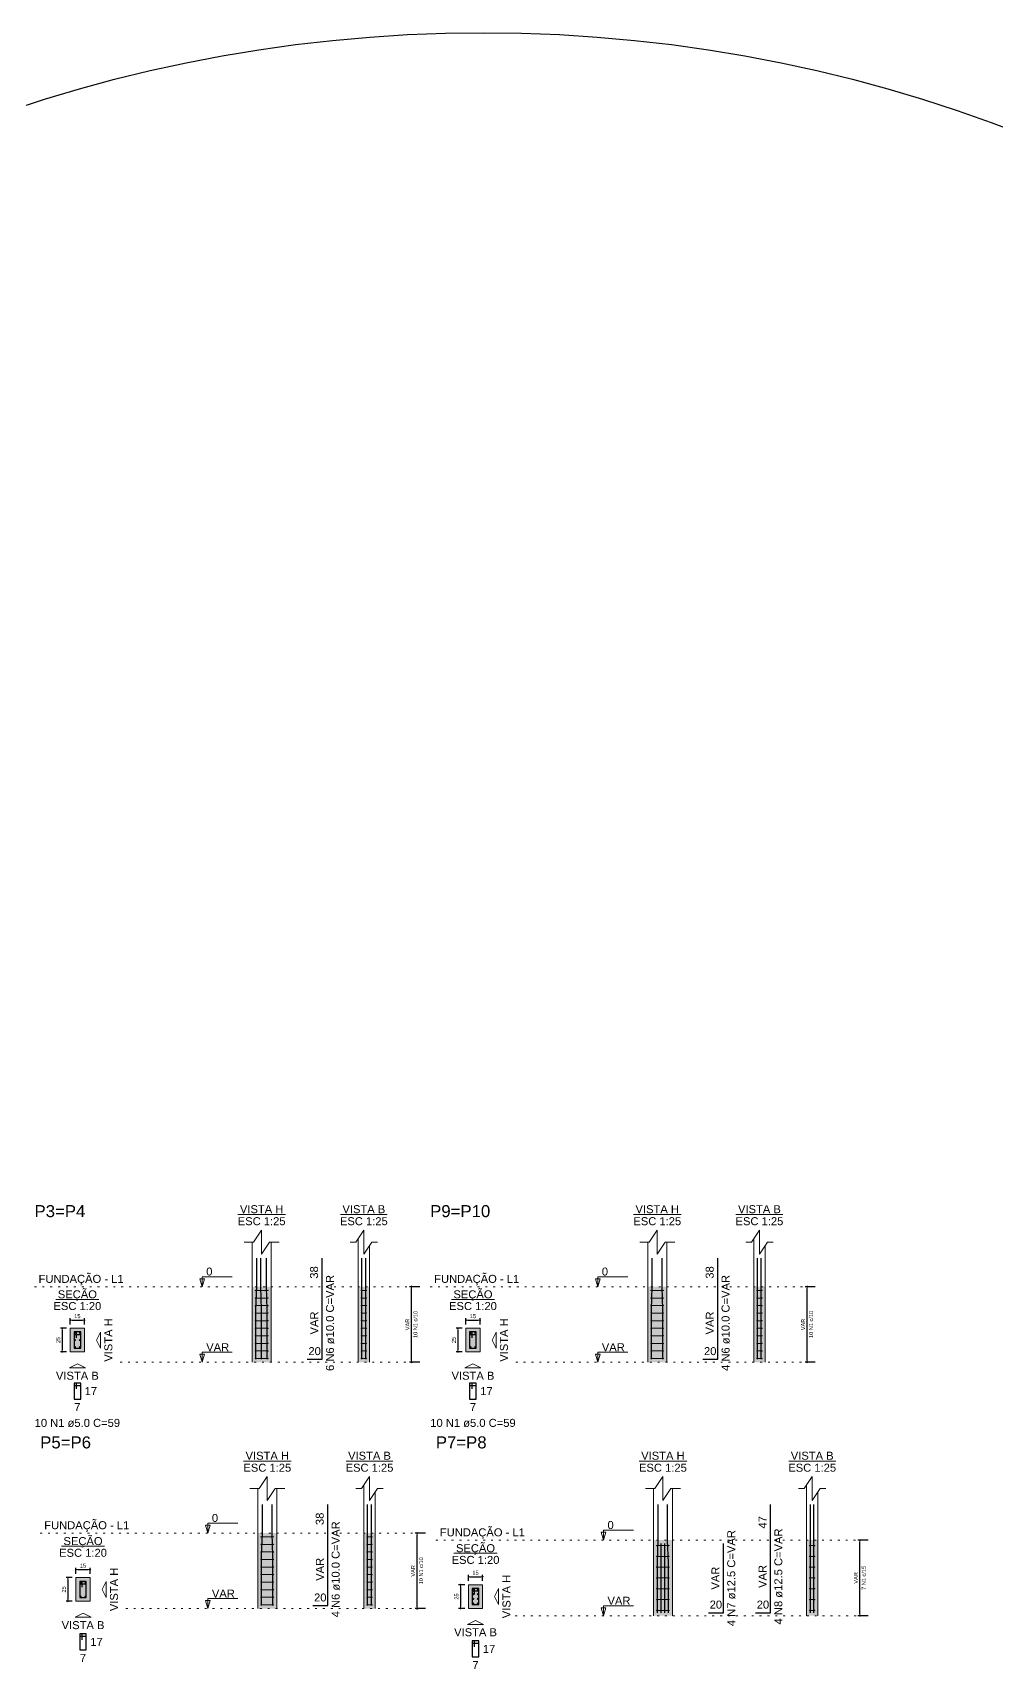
# Model space of a CAD drawing. Extents: x 5006 to 5323, y 875 to 3681.
# Drawn here: x 5220.8 to 5271.9, y 3345.3 to 3431.9 of the extents above; entities that cross this region are included whole.
import ezdxf

# ---------------------------------------------------------------- set-up
doc = ezdxf.new("R2010")
doc.units = 0
doc.header["$LTSCALE"] = 2
doc.linetypes.add('DOT2', pattern=[3.175, 0, -3.175])
for name, color, linetype, lineweight in [('Descrição da armadura', 7, 'Continuous', 5), ('DT-Barras na forma', 2, 'Continuous', 30), ('DT-Barras no corte', 5, 'Continuous', 5), ('DT-Barras rebatidas', 2, 'Continuous', 30), ('DT-Cotas', 9, 'Continuous', 5), ('DT-Estribos na forma', 5, 'Continuous', 5), ('DT-Forma', 5, 'Continuous', 5), ('DT-Hachura seção pilares', 252, 'Continuous', 5), ('DT-Hachura vista pilares', 252, 'Continuous', 5), ('DT-Pontilhado', 9, 'DOT2', 5), ('DT-Textos', 7, 'Continuous', 5), ('DT-Título', 3, 'Continuous', 20), ('Textos armaduras', 7, 'Continuous', 5)]:
    doc.layers.add(name, color=color, linetype=linetype, lineweight=lineweight)
doc.styles.add('ARIAL', font='arial.ttf')
doc.styles.get("Standard").update_dxf_attribs({"font": 'arial.ttf'})
doc.dimstyles.new('UM_20.000000', dxfattribs={"dimtxt": 0.18, "dimasz": 0.1, "dimexe": 0.1, "dimexo": 0.2, "dimgap": 0, "dimtad": 1, "dimtih": 1, "dimtoh": 1, "dimdec": 1, "dimlfac": 20, "dimzin": 0, "dimdsep": 46, "dimtxsty": 'Standard', "dimcen": 0.09, "dimdle": 0.1, "dimadec": 1, "dimazin": 2, "dimtfac": 1, "dimtdec": 4, "dimtofl": 0, "dimtmove": 0, "dimatfit": 3, "dimfxl": 1, "dimtolj": 1, "dimarcsym": 0})
doc.dimstyles.new('UM_25.000000', dxfattribs={"dimtxt": 0.18, "dimasz": 0.1, "dimexe": 0.1, "dimexo": 0.2, "dimgap": 0, "dimtad": 1, "dimtih": 1, "dimtoh": 1, "dimdec": 1, "dimlfac": 25, "dimzin": 0, "dimdsep": 46, "dimtxsty": 'Standard', "dimcen": 0.09, "dimdle": 0.1, "dimadec": 1, "dimazin": 2, "dimtfac": 1, "dimtdec": 4, "dimtofl": 0, "dimtmove": 0, "dimatfit": 3, "dimfxl": 1, "dimtolj": 1, "dimarcsym": 0})

# ---------------------------------------------------------------- blocks, each defined once
blk = doc.blocks.new('_DOT')
at = {"color": 0, "linetype": 'ByBlock'}
blk.add_line((-0.5, 0), (-1, 0), dxfattribs=at)
at = {"color": 0, "linetype": 'ByBlock', "const_width": 0.5}
blk.add_lwpolyline([(-0.25, 0, 1), (0.25, 0, 1)], format="xyb", close=True, dxfattribs=at)
blk = doc.blocks.new('*D760')
at = {"layer": 'Defpoints', "color": 0, "transparency": 16777216}
for p in [(5222.808, 3363.34), (5222.384, 3362.09), (5222.808, 3362.09)]:
    blk.add_point(p, dxfattribs=at)
at = {"layer": 'DT-Cotas', "color": 0, "lineweight": -2, "transparency": 16777216}
for p, q in [((5222.608, 3363.34), (5222.284, 3363.34)), ((5222.384, 3363.24), (5222.384, 3362.19)), ((5222.608, 3362.09), (5222.284, 3362.09))]:
    blk.add_line(p, q, dxfattribs=at)
at = {"layer": 'DT-Cotas', "color": 0, "lineweight": -2, "transparency": 16777216, "xscale": 0.1, "yscale": 0.1, "zscale": 0.1}
for p, rotation in [((5222.384, 3363.34), 90), ((5222.384, 3362.09), 270)]:
    blk.add_blockref('_DOT', p, dxfattribs=dict(at, rotation=rotation))
at = {"layer": 'DT-Cotas', "transparency": 16777216, "insert": (5222.172, 3362.715), "char_height": 0.2118, "attachment_point": 5, "rotation": 90, "style": 'ARIAL'}
blk.add_mtext('\\A1;25', dxfattribs=at)
blk = doc.blocks.new('*D761')
at = {"layer": 'Defpoints', "color": 0, "transparency": 16777216}
for p in [(5223.558, 3363.764), (5222.808, 3363.34), (5223.558, 3363.34)]:
    blk.add_point(p, dxfattribs=at)
at = {"layer": 'DT-Cotas', "color": 0, "lineweight": -2, "transparency": 16777216}
for p, q in [((5222.808, 3363.54), (5222.808, 3363.864)), ((5222.908, 3363.764), (5223.458, 3363.764)), ((5223.558, 3363.54), (5223.558, 3363.864))]:
    blk.add_line(p, q, dxfattribs=at)
at = {"layer": 'DT-Cotas', "color": 0, "lineweight": -2, "transparency": 16777216, "xscale": 0.1, "yscale": 0.1, "zscale": 0.1, "rotation": 180}
blk.add_blockref('_DOT', (5222.808, 3363.764), dxfattribs=at)
at = {"layer": 'DT-Cotas', "color": 0, "lineweight": -2, "transparency": 16777216, "xscale": 0.1, "yscale": 0.1, "zscale": 0.1}
blk.add_blockref('_DOT', (5223.558, 3363.764), dxfattribs=at)
at = {"layer": 'DT-Cotas', "transparency": 16777216, "insert": (5223.183, 3363.976), "char_height": 0.2118, "attachment_point": 5, "rotation": 0.00573, "style": 'ARIAL'}
blk.add_mtext('\\A1;15', dxfattribs=at)
blk = doc.blocks.new('*D762')
at = {"layer": 'Defpoints', "color": 0, "transparency": 16777216}
for p in [(5240.878, 3365.538), (5241.514, 3365.538), (5241.514, 3361.538)]:
    blk.add_point(p, dxfattribs=at)
at = {"layer": 'DT-Cotas', "color": 0, "lineweight": -2, "transparency": 16777216}
for p, q in [((5241.314, 3365.538), (5240.778, 3365.538)), ((5240.878, 3361.638), (5240.878, 3365.438)), ((5241.314, 3361.538), (5240.778, 3361.538))]:
    blk.add_line(p, q, dxfattribs=at)
at = {"layer": 'DT-Cotas', "color": 0, "lineweight": -2, "transparency": 16777216, "xscale": 0.1, "yscale": 0.1, "zscale": 0.1}
for p, rotation in [((5240.878, 3365.538), 90), ((5240.878, 3361.538), 270)]:
    blk.add_blockref('_DOT', p, dxfattribs=dict(at, rotation=rotation))
blk = doc.blocks.new('*D757')
at = {"layer": 'Defpoints', "color": 0, "transparency": 16777216}
for p in [(5243.76, 3363.34), (5243.336, 3362.09), (5243.76, 3362.09)]:
    blk.add_point(p, dxfattribs=at)
at = {"layer": 'DT-Cotas', "color": 0, "lineweight": -2, "transparency": 16777216}
for p, q in [((5243.56, 3363.34), (5243.236, 3363.34)), ((5243.336, 3363.24), (5243.336, 3362.19)), ((5243.56, 3362.09), (5243.236, 3362.09))]:
    blk.add_line(p, q, dxfattribs=at)
at = {"layer": 'DT-Cotas', "color": 0, "lineweight": -2, "transparency": 16777216, "xscale": 0.1, "yscale": 0.1, "zscale": 0.1}
for p, rotation in [((5243.336, 3363.34), 90), ((5243.336, 3362.09), 270)]:
    blk.add_blockref('_DOT', p, dxfattribs=dict(at, rotation=rotation))
at = {"layer": 'DT-Cotas', "transparency": 16777216, "insert": (5243.124, 3362.715), "char_height": 0.2118, "attachment_point": 5, "rotation": 90, "style": 'ARIAL'}
blk.add_mtext('\\A1;25', dxfattribs=at)
blk = doc.blocks.new('*D758')
at = {"layer": 'Defpoints', "color": 0, "transparency": 16777216}
for p in [(5244.51, 3363.764), (5243.76, 3363.34), (5244.51, 3363.34)]:
    blk.add_point(p, dxfattribs=at)
at = {"layer": 'DT-Cotas', "color": 0, "lineweight": -2, "transparency": 16777216}
for p, q in [((5243.76, 3363.54), (5243.76, 3363.864)), ((5243.86, 3363.764), (5244.41, 3363.764)), ((5244.51, 3363.54), (5244.51, 3363.864))]:
    blk.add_line(p, q, dxfattribs=at)
at = {"layer": 'DT-Cotas', "color": 0, "lineweight": -2, "transparency": 16777216, "xscale": 0.1, "yscale": 0.1, "zscale": 0.1, "rotation": 180}
blk.add_blockref('_DOT', (5243.76, 3363.764), dxfattribs=at)
at = {"layer": 'DT-Cotas', "color": 0, "lineweight": -2, "transparency": 16777216, "xscale": 0.1, "yscale": 0.1, "zscale": 0.1}
blk.add_blockref('_DOT', (5244.51, 3363.764), dxfattribs=at)
at = {"layer": 'DT-Cotas', "transparency": 16777216, "insert": (5244.135, 3363.976), "char_height": 0.2118, "attachment_point": 5, "rotation": 0.00573, "style": 'ARIAL'}
blk.add_mtext('\\A1;15', dxfattribs=at)
blk = doc.blocks.new('*D759')
at = {"layer": 'Defpoints', "color": 0, "transparency": 16777216}
for p in [(5261.83, 3365.538), (5262.466, 3365.538), (5262.466, 3361.538)]:
    blk.add_point(p, dxfattribs=at)
at = {"layer": 'DT-Cotas', "color": 0, "lineweight": -2, "transparency": 16777216}
for p, q in [((5262.266, 3365.538), (5261.73, 3365.538)), ((5261.83, 3361.638), (5261.83, 3365.438)), ((5262.266, 3361.538), (5261.73, 3361.538))]:
    blk.add_line(p, q, dxfattribs=at)
at = {"layer": 'DT-Cotas', "color": 0, "lineweight": -2, "transparency": 16777216, "xscale": 0.1, "yscale": 0.1, "zscale": 0.1}
for p, rotation in [((5261.83, 3365.538), 90), ((5261.83, 3361.538), 270)]:
    blk.add_blockref('_DOT', p, dxfattribs=dict(at, rotation=rotation))
blk = doc.blocks.new('*D769')
at = {"layer": 'Defpoints', "color": 0, "transparency": 16777216}
for p in [(5223.108, 3350.139), (5222.684, 3348.889), (5223.108, 3348.889)]:
    blk.add_point(p, dxfattribs=at)
at = {"layer": 'DT-Cotas', "color": 0, "lineweight": -2, "transparency": 16777216}
for p, q in [((5222.908, 3350.139), (5222.584, 3350.139)), ((5222.684, 3350.039), (5222.684, 3348.989)), ((5222.908, 3348.889), (5222.584, 3348.889))]:
    blk.add_line(p, q, dxfattribs=at)
at = {"layer": 'DT-Cotas', "color": 0, "lineweight": -2, "transparency": 16777216, "xscale": 0.1, "yscale": 0.1, "zscale": 0.1}
for p, rotation in [((5222.684, 3350.139), 90), ((5222.684, 3348.889), 270)]:
    blk.add_blockref('_DOT', p, dxfattribs=dict(at, rotation=rotation))
at = {"layer": 'DT-Cotas', "transparency": 16777216, "insert": (5222.472, 3349.514), "char_height": 0.2118, "attachment_point": 5, "rotation": 90, "style": 'ARIAL'}
blk.add_mtext('\\A1;25', dxfattribs=at)
blk = doc.blocks.new('*D770')
at = {"layer": 'Defpoints', "color": 0, "transparency": 16777216}
for p in [(5223.858, 3350.563), (5223.108, 3350.139), (5223.858, 3350.139)]:
    blk.add_point(p, dxfattribs=at)
at = {"layer": 'DT-Cotas', "color": 0, "lineweight": -2, "transparency": 16777216}
for p, q in [((5223.108, 3350.339), (5223.108, 3350.663)), ((5223.208, 3350.563), (5223.758, 3350.563)), ((5223.858, 3350.339), (5223.858, 3350.663))]:
    blk.add_line(p, q, dxfattribs=at)
at = {"layer": 'DT-Cotas', "color": 0, "lineweight": -2, "transparency": 16777216, "xscale": 0.1, "yscale": 0.1, "zscale": 0.1, "rotation": 180}
blk.add_blockref('_DOT', (5223.108, 3350.563), dxfattribs=at)
at = {"layer": 'DT-Cotas', "color": 0, "lineweight": -2, "transparency": 16777216, "xscale": 0.1, "yscale": 0.1, "zscale": 0.1}
blk.add_blockref('_DOT', (5223.858, 3350.563), dxfattribs=at)
at = {"layer": 'DT-Cotas', "transparency": 16777216, "insert": (5223.483, 3350.775), "char_height": 0.2118, "attachment_point": 5, "rotation": 0.00573, "style": 'ARIAL'}
blk.add_mtext('\\A1;15', dxfattribs=at)
blk = doc.blocks.new('*D771')
at = {"layer": 'Defpoints', "color": 0, "transparency": 16777216}
for p in [(5241.178, 3352.498), (5241.814, 3352.498), (5241.814, 3348.498)]:
    blk.add_point(p, dxfattribs=at)
at = {"layer": 'DT-Cotas', "color": 0, "lineweight": -2, "transparency": 16777216}
for p, q in [((5241.614, 3352.498), (5241.078, 3352.498)), ((5241.178, 3348.598), (5241.178, 3352.398)), ((5241.614, 3348.498), (5241.078, 3348.498))]:
    blk.add_line(p, q, dxfattribs=at)
at = {"layer": 'DT-Cotas', "color": 0, "lineweight": -2, "transparency": 16777216, "xscale": 0.1, "yscale": 0.1, "zscale": 0.1}
for p, rotation in [((5241.178, 3352.498), 90), ((5241.178, 3348.498), 270)]:
    blk.add_blockref('_DOT', p, dxfattribs=dict(at, rotation=rotation))
blk = doc.blocks.new('*D772')
at = {"layer": 'Defpoints', "color": 0, "transparency": 16777216}
for p in [(5243.895, 3349.763), (5243.471, 3348.513), (5243.895, 3348.513)]:
    blk.add_point(p, dxfattribs=at)
at = {"layer": 'DT-Cotas', "color": 0, "lineweight": -2, "transparency": 16777216}
for p, q in [((5243.695, 3349.763), (5243.371, 3349.763)), ((5243.471, 3349.663), (5243.471, 3348.613)), ((5243.695, 3348.513), (5243.371, 3348.513))]:
    blk.add_line(p, q, dxfattribs=at)
at = {"layer": 'DT-Cotas', "color": 0, "lineweight": -2, "transparency": 16777216, "xscale": 0.1, "yscale": 0.1, "zscale": 0.1}
for p, rotation in [((5243.471, 3349.763), 90), ((5243.471, 3348.513), 270)]:
    blk.add_blockref('_DOT', p, dxfattribs=dict(at, rotation=rotation))
at = {"layer": 'DT-Cotas', "transparency": 16777216, "insert": (5243.259, 3349.138), "char_height": 0.2118, "attachment_point": 5, "rotation": 90, "style": 'ARIAL'}
blk.add_mtext('\\A1;25', dxfattribs=at)
blk = doc.blocks.new('*D773')
at = {"layer": 'Defpoints', "color": 0, "transparency": 16777216}
for p in [(5243.895, 3349.763), (5244.645, 3350.186), (5244.645, 3349.763)]:
    blk.add_point(p, dxfattribs=at)
at = {"layer": 'DT-Cotas', "color": 0, "lineweight": -2, "transparency": 16777216}
for p, q in [((5243.895, 3349.963), (5243.895, 3350.286)), ((5243.995, 3350.186), (5244.545, 3350.186)), ((5244.645, 3349.963), (5244.645, 3350.286))]:
    blk.add_line(p, q, dxfattribs=at)
at = {"layer": 'DT-Cotas', "color": 0, "lineweight": -2, "transparency": 16777216, "xscale": 0.1, "yscale": 0.1, "zscale": 0.1, "rotation": 180}
blk.add_blockref('_DOT', (5243.895, 3350.186), dxfattribs=at)
at = {"layer": 'DT-Cotas', "color": 0, "lineweight": -2, "transparency": 16777216, "xscale": 0.1, "yscale": 0.1, "zscale": 0.1}
blk.add_blockref('_DOT', (5244.645, 3350.186), dxfattribs=at)
at = {"layer": 'DT-Cotas', "transparency": 16777216, "insert": (5244.27, 3350.398), "char_height": 0.2118, "attachment_point": 5, "rotation": 0.00573, "style": 'ARIAL'}
blk.add_mtext('\\A1;15', dxfattribs=at)
blk = doc.blocks.new('*D774')
at = {"layer": 'Defpoints', "color": 0, "transparency": 16777216}
for p in [(5264.625, 3352.122), (5265.26, 3352.122), (5265.26, 3348.122)]:
    blk.add_point(p, dxfattribs=at)
at = {"layer": 'DT-Cotas', "color": 0, "lineweight": -2, "transparency": 16777216}
for p, q in [((5265.06, 3352.122), (5264.525, 3352.122)), ((5264.625, 3348.222), (5264.625, 3352.022)), ((5265.06, 3348.122), (5264.525, 3348.122))]:
    blk.add_line(p, q, dxfattribs=at)
at = {"layer": 'DT-Cotas', "color": 0, "lineweight": -2, "transparency": 16777216, "xscale": 0.1, "yscale": 0.1, "zscale": 0.1}
for p, rotation in [((5264.625, 3352.122), 90), ((5264.625, 3348.122), 270)]:
    blk.add_blockref('_DOT', p, dxfattribs=dict(at, rotation=rotation))

msp = doc.modelspace()

# ---------------------------------------------------------------- hatches: boundary and pattern name
at = {"layer": 'DT-Hachura seção pilares', "linetype": 'Continuous'}
for points in [[(5222.8077, 3362.0902), (5222.8077, 3362.0902), (5223.5577, 3362.0902), (5223.5577, 3363.3402), (5222.8077, 3363.3402), (5222.8077, 3362.0902)], [(5243.7596, 3362.0902), (5243.7596, 3362.0902), (5244.5096, 3362.0902), (5244.5096, 3363.3402), (5243.7596, 3363.3402), (5243.7596, 3362.0902)], [(5223.1077, 3348.8894), (5223.1077, 3348.8894), (5223.8577, 3348.8894), (5223.8577, 3350.1394), (5223.1077, 3350.1394), (5223.1077, 3348.8894)], [(5243.8947, 3348.5127), (5243.8947, 3348.5127), (5244.6447, 3348.5127), (5244.6447, 3349.7627), (5243.8947, 3349.7627), (5243.8947, 3348.5127)]]:
    msp.add_hatch(color=256, dxfattribs=at).paths.add_polyline_path(points)
at = {"layer": 'DT-Hachura vista pilares', "linetype": 'Continuous'}
for points in [[(5232.4421, 3361.5377), (5232.4421, 3365.5377), (5233.4421, 3365.5377), (5233.4421, 3361.5377), (5232.4421, 3361.5377)], [(5238.0545, 3361.5377), (5238.0545, 3365.5377), (5238.6545, 3365.5377), (5238.6545, 3361.5377), (5238.0545, 3361.5377)], [(5253.394, 3361.5377), (5253.394, 3365.5377), (5254.394, 3365.5377), (5254.394, 3361.5377), (5253.394, 3361.5377)], [(5259.0064, 3361.5377), (5259.0064, 3365.5377), (5259.6064, 3365.5377), (5259.6064, 3361.5377), (5259.0064, 3361.5377)], [(5232.7421, 3348.4984), (5232.7421, 3352.4984), (5233.7421, 3352.4984), (5233.7421, 3348.4984), (5232.7421, 3348.4984)], [(5238.3545, 3348.4984), (5238.3545, 3352.4984), (5238.9545, 3352.4984), (5238.9545, 3348.4984), (5238.3545, 3348.4984)], [(5253.694, 3348.1217), (5253.694, 3352.1217), (5254.694, 3352.1217), (5254.694, 3348.1217), (5253.694, 3348.1217)], [(5261.8008, 3348.1217), (5261.8008, 3352.1217), (5262.4008, 3352.1217), (5262.4008, 3348.1217), (5261.8008, 3348.1217)]]:
    msp.add_hatch(color=256, dxfattribs=at).paths.add_polyline_path(points)

# ---------------------------------------------------------------- linework, layer by layer
msp.add_circle((5244.6953, 3353.7187), 78.188)
at = {"layer": 'DT-Barras na forma'}
for points in [[(5232.6421, 3361.6977), (5232.6421, 3364.3377), (5232.6821, 3365.5377), (5232.6821, 3367.0445)], [(5232.9421, 3361.6977), (5232.9421, 3364.3377), (5232.9021, 3365.5377), (5232.9021, 3367.0445)], [(5233.2421, 3361.6977), (5233.2421, 3364.3377), (5233.2021, 3365.5377), (5233.2021, 3367.0445)], [(5238.2545, 3361.6977), (5238.2545, 3364.3377), (5238.2545, 3365.5377), (5238.2545, 3367.0445)], [(5238.4545, 3361.6977), (5238.4545, 3364.3377), (5238.4545, 3365.5377), (5238.4545, 3367.0445)], [(5253.594, 3361.6977), (5253.594, 3364.3377), (5253.634, 3365.5377), (5253.634, 3367.0445)], [(5254.194, 3361.6977), (5254.194, 3364.3377), (5254.154, 3365.5377), (5254.154, 3367.0445)], [(5259.2064, 3361.6977), (5259.2064, 3364.3377), (5259.2064, 3365.5377), (5259.2064, 3367.0445)], [(5259.4064, 3361.6977), (5259.4064, 3364.3377), (5259.4064, 3365.5377), (5259.4064, 3367.0445)], [(5223.1327, 3362.8277), (5223.1327, 3363.1402), (5223.0077, 3363.1402), (5223.0077, 3362.2902), (5223.3577, 3362.2902), (5223.3577, 3363.1402), (5223.0077, 3363.1402), (5223.0077, 3363.0152), (5223.3202, 3363.0152)], [(5244.0846, 3362.8277), (5244.0846, 3363.1402), (5243.9596, 3363.1402), (5243.9596, 3362.2902), (5244.3096, 3362.2902), (5244.3096, 3363.1402), (5243.9596, 3363.1402), (5243.9596, 3363.0152), (5244.2721, 3363.0152)], [(5232.9421, 3348.6584), (5232.9421, 3351.2984), (5232.9821, 3352.4984), (5232.9821, 3354.0051)], [(5233.5421, 3348.6584), (5233.5421, 3351.2984), (5233.5021, 3352.4984), (5233.5021, 3354.0051)], [(5238.5545, 3348.6584), (5238.5545, 3351.2984), (5238.5545, 3352.4984), (5238.5545, 3354.0051)], [(5238.7545, 3348.6584), (5238.7545, 3351.2984), (5238.7545, 3352.4984), (5238.7545, 3354.0051)], [(5253.899, 3348.2817), (5253.899, 3350.9217), (5253.949, 3352.1217), (5253.949, 3354.0051)], [(5254.489, 3348.2817), (5254.489, 3350.9217), (5254.439, 3352.1217), (5254.439, 3354.0051)], [(5262.0058, 3348.2817), (5262.0058, 3350.9217), (5262.0058, 3352.1217), (5262.0058, 3354.0051)], [(5262.1958, 3348.2817), (5262.1958, 3350.9217), (5262.1958, 3352.1217), (5262.1958, 3354.0051)], [(5254.0957, 3348.2817), (5254.0957, 3351.9457)], [(5254.2924, 3348.2817), (5254.2924, 3351.9457)], [(5223.4327, 3349.6269), (5223.4327, 3349.9394), (5223.3077, 3349.9394), (5223.3077, 3349.0894), (5223.6577, 3349.0894), (5223.6577, 3349.9394), (5223.3077, 3349.9394), (5223.3077, 3349.8144), (5223.6202, 3349.8144)], [(5244.2197, 3349.2502), (5244.2197, 3349.5627), (5244.0947, 3349.5627), (5244.0947, 3348.7127), (5244.4447, 3348.7127), (5244.4447, 3349.5627), (5244.0947, 3349.5627), (5244.0947, 3349.4377), (5244.4072, 3349.4377)]]:
    msp.add_lwpolyline(points, dxfattribs=at)
at = {"layer": 'DT-Barras no corte'}
for p, q in [((5244.1197, 3349.2294), (5244.1822, 3349.2919)), ((5244.1197, 3349.2919), (5244.1822, 3349.2294)), ((5244.1197, 3348.9835), (5244.1822, 3349.046)), ((5244.1197, 3349.046), (5244.1822, 3348.9835)), ((5244.3572, 3349.2294), (5244.4197, 3349.2919)), ((5244.3572, 3349.2919), (5244.4197, 3349.2294)), ((5244.3572, 3348.9835), (5244.4197, 3349.046)), ((5244.3572, 3349.046), (5244.4197, 3348.9835))]:
    msp.add_line(p, q, dxfattribs=at)
for centre, radius in [((5223.0577, 3363.0902), 0.025), ((5223.0577, 3362.7152), 0.025), ((5223.3077, 3363.0902), 0.025), ((5223.3077, 3362.7152), 0.025), ((5244.0096, 3363.0902), 0.025), ((5244.2596, 3363.0902), 0.025), ((5223.0577, 3362.3402), 0.025), ((5223.3077, 3362.3402), 0.025), ((5244.0096, 3362.3402), 0.025), ((5244.2596, 3362.3402), 0.025), ((5223.3577, 3349.8894), 0.025), ((5223.6077, 3349.8894), 0.025), ((5244.1509, 3349.5064), 0.0312), ((5244.3884, 3349.5064), 0.0312), ((5223.3577, 3349.1394), 0.025), ((5223.6077, 3349.1394), 0.025), ((5244.1509, 3349.2606), 0.0312), ((5244.1509, 3349.0148), 0.0312), ((5244.1509, 3348.7689), 0.0312), ((5244.3884, 3349.2606), 0.0312), ((5244.3884, 3349.0148), 0.0312), ((5244.3884, 3348.7689), 0.0312)]:
    msp.add_circle(centre, radius, dxfattribs=at)
at = {"layer": 'DT-Barras rebatidas'}
for p, q in [((5236.1483, 3365.5377), (5236.1483, 3367.0445)), ((5257.1002, 3365.5377), (5257.1002, 3367.0445)), ((5236.1483, 3361.6977), (5236.1483, 3365.5377)), ((5257.1002, 3361.6977), (5257.1002, 3365.5377)), ((5235.3483, 3361.6977), (5236.1483, 3361.6977)), ((5256.3002, 3361.6977), (5257.1002, 3361.6977)), ((5223.1327, 3360.4383), (5223.0077, 3360.4383)), ((5223.0077, 3360.4383), (5223.0077, 3359.5883)), ((5223.3577, 3360.4383), (5223.0077, 3360.4383)), ((5223.0077, 3360.4383), (5223.0077, 3360.3133)), ((5223.0077, 3360.3133), (5223.3202, 3360.3133)), ((5223.1327, 3360.1258), (5223.1327, 3360.4383)), ((5223.3577, 3359.5883), (5223.3577, 3360.4383)), ((5244.0846, 3360.4383), (5243.9596, 3360.4383)), ((5243.9596, 3360.4383), (5243.9596, 3359.5883)), ((5244.3096, 3360.4383), (5243.9596, 3360.4383)), ((5243.9596, 3360.4383), (5243.9596, 3360.3133)), ((5243.9596, 3360.3133), (5244.2721, 3360.3133)), ((5244.0846, 3360.1258), (5244.0846, 3360.4383)), ((5244.3096, 3359.5883), (5244.3096, 3360.4383)), ((5223.0077, 3359.5883), (5223.3577, 3359.5883)), ((5243.9596, 3359.5883), (5244.3096, 3359.5883)), ((5236.4483, 3352.4984), (5236.4483, 3354.0051)), ((5259.8946, 3352.1217), (5259.8946, 3354.0051)), ((5236.4483, 3348.6584), (5236.4483, 3352.4984)), ((5257.4002, 3348.2817), (5257.4002, 3351.9457)), ((5259.8946, 3348.2817), (5259.8946, 3352.1217)), ((5235.6483, 3348.6584), (5236.4483, 3348.6584)), ((5256.6002, 3348.2817), (5257.4002, 3348.2817)), ((5259.0946, 3348.2817), (5259.8946, 3348.2817)), ((5223.4327, 3347.1651), (5223.3077, 3347.1651)), ((5223.3077, 3347.1651), (5223.3077, 3346.3151)), ((5223.6577, 3347.1651), (5223.3077, 3347.1651)), ((5223.3077, 3347.1651), (5223.3077, 3347.0401)), ((5223.3077, 3347.0401), (5223.6202, 3347.0401)), ((5223.4327, 3346.8526), (5223.4327, 3347.1651)), ((5223.6577, 3346.3151), (5223.6577, 3347.1651)), ((5223.3077, 3346.3151), (5223.6577, 3346.3151)), ((5244.2197, 3346.7884), (5244.0947, 3346.7884)), ((5244.0947, 3346.7884), (5244.0947, 3345.9384)), ((5244.4447, 3346.7884), (5244.0947, 3346.7884)), ((5244.0947, 3346.7884), (5244.0947, 3346.6634)), ((5244.0947, 3346.6634), (5244.4072, 3346.6634)), ((5244.2197, 3346.4759), (5244.2197, 3346.7884)), ((5244.4447, 3345.9384), (5244.4447, 3346.7884)), ((5244.0947, 3345.9384), (5244.4447, 3345.9384))]:
    msp.add_line(p, q, dxfattribs=at)
at = {"layer": 'DT-Cotas'}
for points in [[(5232.0185, 3367.8917), (5232.5185, 3367.8917), (5232.9421, 3368.5271), (5232.9421, 3367.2563), (5233.3657, 3367.8917), (5233.8657, 3367.8917)], [(5237.6309, 3367.8917), (5237.9309, 3367.8917), (5238.3545, 3368.5271), (5238.3545, 3367.2563), (5238.7781, 3367.8917), (5239.0781, 3367.8917)], [(5252.9704, 3367.8917), (5253.4704, 3367.8917), (5253.894, 3368.5271), (5253.894, 3367.2563), (5254.3176, 3367.8917), (5254.8176, 3367.8917)], [(5258.5828, 3367.8917), (5258.8828, 3367.8917), (5259.3064, 3368.5271), (5259.3064, 3367.2563), (5259.73, 3367.8917), (5260.03, 3367.8917)], [(5232.3185, 3354.8523), (5232.8185, 3354.8523), (5233.2421, 3355.4877), (5233.2421, 3354.2169), (5233.6657, 3354.8523), (5234.1657, 3354.8523)], [(5237.9309, 3354.8523), (5238.2309, 3354.8523), (5238.6545, 3355.4877), (5238.6545, 3354.2169), (5239.0781, 3354.8523), (5239.3781, 3354.8523)], [(5253.2704, 3354.8523), (5253.7704, 3354.8523), (5254.194, 3355.4877), (5254.194, 3354.2169), (5254.6176, 3354.8523), (5255.1176, 3354.8523)], [(5261.3772, 3354.8523), (5261.6772, 3354.8523), (5262.1008, 3355.4877), (5262.1008, 3354.2169), (5262.5244, 3354.8523), (5262.8244, 3354.8523)]]:
    msp.add_lwpolyline(points, dxfattribs=at)
at = {"layer": 'DT-Estribos na forma'}
for p, q in [((5232.6121, 3365.3377), (5233.2721, 3365.3377)), ((5238.2245, 3365.3377), (5238.4845, 3365.3377)), ((5253.564, 3365.3377), (5254.224, 3365.3377)), ((5259.1764, 3365.3377), (5259.4364, 3365.3377)), ((5232.6121, 3364.9377), (5233.2721, 3364.9377)), ((5232.6121, 3364.5377), (5233.2721, 3364.5377)), ((5238.2245, 3364.9377), (5238.4845, 3364.9377)), ((5238.2245, 3364.5377), (5238.4845, 3364.5377)), ((5253.564, 3364.9377), (5254.224, 3364.9377)), ((5253.564, 3364.5377), (5254.224, 3364.5377)), ((5259.1764, 3364.9377), (5259.4364, 3364.9377)), ((5259.1764, 3364.5377), (5259.4364, 3364.5377)), ((5232.6121, 3364.1377), (5233.2721, 3364.1377)), ((5232.6121, 3363.7377), (5233.2721, 3363.7377)), ((5238.2245, 3364.1377), (5238.4845, 3364.1377)), ((5238.2245, 3363.7377), (5238.4845, 3363.7377)), ((5253.564, 3364.1377), (5254.224, 3364.1377)), ((5253.564, 3363.7377), (5254.224, 3363.7377)), ((5259.1764, 3364.1377), (5259.4364, 3364.1377)), ((5259.1764, 3363.7377), (5259.4364, 3363.7377)), ((5232.6121, 3363.3377), (5233.2721, 3363.3377)), ((5232.6121, 3362.9377), (5233.2721, 3362.9377)), ((5232.6121, 3362.5377), (5233.2721, 3362.5377)), ((5238.2245, 3363.3377), (5238.4845, 3363.3377)), ((5238.2245, 3362.9377), (5238.4845, 3362.9377)), ((5238.2245, 3362.5377), (5238.4845, 3362.5377)), ((5253.564, 3363.3377), (5254.224, 3363.3377)), ((5253.564, 3362.9377), (5254.224, 3362.9377)), ((5253.564, 3362.5377), (5254.224, 3362.5377)), ((5259.1764, 3363.3377), (5259.4364, 3363.3377)), ((5259.1764, 3362.9377), (5259.4364, 3362.9377)), ((5259.1764, 3362.5377), (5259.4364, 3362.5377)), ((5232.6121, 3362.1377), (5233.2721, 3362.1377)), ((5232.6121, 3361.7377), (5233.2721, 3361.7377)), ((5238.2245, 3362.1377), (5238.4845, 3362.1377)), ((5238.2245, 3361.7377), (5238.4845, 3361.7377)), ((5253.564, 3362.1377), (5254.224, 3362.1377)), ((5253.564, 3361.7377), (5254.224, 3361.7377)), ((5259.1764, 3362.1377), (5259.4364, 3362.1377)), ((5259.1764, 3361.7377), (5259.4364, 3361.7377)), ((5232.9121, 3352.2984), (5233.5721, 3352.2984)), ((5238.5245, 3352.2984), (5238.7845, 3352.2984)), ((5232.9121, 3351.8984), (5233.5721, 3351.8984)), ((5232.9121, 3351.4984), (5233.5721, 3351.4984)), ((5238.5245, 3351.8984), (5238.7845, 3351.8984)), ((5238.5245, 3351.4984), (5238.7845, 3351.4984)), ((5253.864, 3351.836), (5254.524, 3351.836)), ((5253.864, 3351.2646), (5254.524, 3351.2646)), ((5261.9708, 3351.836), (5262.2308, 3351.836)), ((5261.9708, 3351.2646), (5262.2308, 3351.2646)), ((5232.9121, 3351.0984), (5233.5721, 3351.0984)), ((5232.9121, 3350.6984), (5233.5721, 3350.6984)), ((5238.5245, 3351.0984), (5238.7845, 3351.0984)), ((5238.5245, 3350.6984), (5238.7845, 3350.6984)), ((5253.864, 3350.6932), (5254.524, 3350.6932)), ((5261.9708, 3350.6932), (5262.2308, 3350.6932)), ((5232.9121, 3350.2984), (5233.5721, 3350.2984)), ((5232.9121, 3349.8984), (5233.5721, 3349.8984)), ((5238.5245, 3350.2984), (5238.7845, 3350.2984)), ((5238.5245, 3349.8984), (5238.7845, 3349.8984)), ((5253.864, 3350.1217), (5254.524, 3350.1217)), ((5253.864, 3349.5503), (5254.524, 3349.5503)), ((5261.9708, 3350.1217), (5262.2308, 3350.1217)), ((5261.9708, 3349.5503), (5262.2308, 3349.5503)), ((5232.9121, 3349.4984), (5233.5721, 3349.4984)), ((5232.9121, 3349.0984), (5233.5721, 3349.0984)), ((5232.9121, 3348.6984), (5233.5721, 3348.6984)), ((5238.5245, 3349.4984), (5238.7845, 3349.4984)), ((5238.5245, 3349.0984), (5238.7845, 3349.0984)), ((5238.5245, 3348.6984), (5238.7845, 3348.6984)), ((5253.864, 3348.9789), (5254.524, 3348.9789)), ((5261.9708, 3348.9789), (5262.2308, 3348.9789)), ((5253.864, 3348.4074), (5254.524, 3348.4074)), ((5261.9708, 3348.4074), (5262.2308, 3348.4074))]:
    msp.add_line(p, q, dxfattribs=at)
for centre in [(5232.6121, 3365.3377), (5233.2721, 3365.3377), (5238.2245, 3365.3377), (5238.4845, 3365.3377), (5253.564, 3365.3377), (5254.224, 3365.3377), (5259.1764, 3365.3377), (5259.4364, 3365.3377), (5232.6121, 3364.9377), (5232.6121, 3364.5377), (5233.2721, 3364.9377), (5233.2721, 3364.5377), (5238.2245, 3364.9377), (5238.2245, 3364.5377), (5238.4845, 3364.9377), (5238.4845, 3364.5377), (5253.564, 3364.9377), (5253.564, 3364.5377), (5254.224, 3364.9377), (5254.224, 3364.5377), (5259.1764, 3364.9377), (5259.1764, 3364.5377), (5259.4364, 3364.9377), (5259.4364, 3364.5377), (5232.6121, 3364.1377), (5232.6121, 3363.7377), (5233.2721, 3364.1377), (5233.2721, 3363.7377), (5238.2245, 3364.1377), (5238.2245, 3363.7377), (5238.4845, 3364.1377), (5238.4845, 3363.7377), (5253.564, 3364.1377), (5253.564, 3363.7377), (5254.224, 3364.1377), (5254.224, 3363.7377), (5259.1764, 3364.1377), (5259.1764, 3363.7377), (5259.4364, 3364.1377), (5259.4364, 3363.7377), (5232.6121, 3363.3377), (5232.6121, 3362.9377), (5232.6121, 3362.5377), (5233.2721, 3363.3377), (5233.2721, 3362.9377), (5233.2721, 3362.5377), (5238.2245, 3363.3377), (5238.2245, 3362.9377), (5238.2245, 3362.5377), (5238.4845, 3363.3377), (5238.4845, 3362.9377), (5238.4845, 3362.5377), (5253.564, 3363.3377), (5253.564, 3362.9377), (5253.564, 3362.5377), (5254.224, 3363.3377), (5254.224, 3362.9377), (5254.224, 3362.5377), (5259.1764, 3363.3377), (5259.1764, 3362.9377), (5259.1764, 3362.5377), (5259.4364, 3363.3377), (5259.4364, 3362.9377), (5259.4364, 3362.5377), (5232.6121, 3362.1377), (5232.6121, 3361.7377), (5233.2721, 3362.1377), (5233.2721, 3361.7377), (5238.2245, 3362.1377), (5238.2245, 3361.7377), (5238.4845, 3362.1377), (5238.4845, 3361.7377), (5253.564, 3362.1377), (5253.564, 3361.7377), (5254.224, 3362.1377), (5254.224, 3361.7377), (5259.1764, 3362.1377), (5259.1764, 3361.7377), (5259.4364, 3362.1377), (5259.4364, 3361.7377), (5232.9121, 3352.2984), (5233.5721, 3352.2984), (5238.5245, 3352.2984), (5238.7845, 3352.2984), (5232.9121, 3351.8984), (5232.9121, 3351.4984), (5233.5721, 3351.8984), (5233.5721, 3351.4984), (5238.5245, 3351.8984), (5238.5245, 3351.4984), (5238.7845, 3351.8984), (5238.7845, 3351.4984), (5253.864, 3351.836), (5253.864, 3351.2646), (5254.524, 3351.836), (5254.524, 3351.2646), (5261.9708, 3351.836), (5261.9708, 3351.2646), (5262.2308, 3351.836), (5262.2308, 3351.2646), (5232.9121, 3351.0984), (5232.9121, 3350.6984), (5233.5721, 3351.0984), (5233.5721, 3350.6984), (5238.5245, 3351.0984), (5238.5245, 3350.6984), (5238.7845, 3351.0984), (5238.7845, 3350.6984), (5253.864, 3350.6932), (5254.524, 3350.6932), (5261.9708, 3350.6932), (5262.2308, 3350.6932), (5232.9121, 3350.2984), (5232.9121, 3349.8984), (5233.5721, 3350.2984), (5233.5721, 3349.8984), (5238.5245, 3350.2984), (5238.5245, 3349.8984), (5238.7845, 3350.2984), (5238.7845, 3349.8984), (5253.864, 3350.1217), (5253.864, 3349.5503), (5254.524, 3350.1217), (5254.524, 3349.5503), (5261.9708, 3350.1217), (5261.9708, 3349.5503), (5262.2308, 3350.1217), (5262.2308, 3349.5503), (5232.9121, 3349.4984), (5232.9121, 3349.0984), (5232.9121, 3348.6984), (5233.5721, 3349.4984), (5233.5721, 3349.0984), (5233.5721, 3348.6984), (5238.5245, 3349.4984), (5238.5245, 3349.0984), (5238.5245, 3348.6984), (5238.7845, 3349.4984), (5238.7845, 3349.0984), (5238.7845, 3348.6984), (5253.864, 3348.9789), (5254.524, 3348.9789), (5261.9708, 3348.9789), (5262.2308, 3348.9789), (5253.864, 3348.4074), (5254.524, 3348.4074), (5261.9708, 3348.4074), (5262.2308, 3348.4074)]:
    msp.add_circle(centre, 0.01, dxfattribs=at)
at = {"layer": 'DT-Forma'}
for p, q in [((5232.4421, 3365.5377), (5232.4421, 3367.8917)), ((5233.4421, 3365.5377), (5233.4421, 3367.8917)), ((5238.0545, 3365.5377), (5238.0545, 3368.0771)), ((5253.394, 3365.5377), (5253.394, 3367.8917)), ((5254.394, 3365.5377), (5254.394, 3367.8917)), ((5259.0064, 3365.5377), (5259.0064, 3368.0771)), ((5238.6545, 3365.5377), (5238.6545, 3367.7063)), ((5259.6064, 3365.5377), (5259.6064, 3367.7063)), ((5232.4421, 3361.5377), (5232.4421, 3365.5377)), ((5233.4421, 3361.5377), (5233.4421, 3365.5377)), ((5238.0545, 3361.5377), (5238.0545, 3365.5377)), ((5238.6545, 3361.5377), (5238.6545, 3365.5377)), ((5253.394, 3361.5377), (5253.394, 3365.5377)), ((5254.394, 3361.5377), (5254.394, 3365.5377)), ((5259.0064, 3361.5377), (5259.0064, 3365.5377)), ((5259.6064, 3361.5377), (5259.6064, 3365.5377)), ((5232.7421, 3352.4984), (5232.7421, 3354.8523)), ((5233.7421, 3352.4984), (5233.7421, 3354.8523)), ((5238.3545, 3352.4984), (5238.3545, 3355.0377)), ((5253.694, 3352.1217), (5253.694, 3354.8523)), ((5254.694, 3352.1217), (5254.694, 3354.8523)), ((5261.8008, 3352.1217), (5261.8008, 3355.0377)), ((5238.9545, 3352.4984), (5238.9545, 3354.6669)), ((5262.4008, 3352.1217), (5262.4008, 3354.6669)), ((5232.7421, 3348.4984), (5232.7421, 3352.4984)), ((5233.7421, 3348.4984), (5233.7421, 3352.4984)), ((5238.3545, 3348.4984), (5238.3545, 3352.4984)), ((5238.9545, 3348.4984), (5238.9545, 3352.4984)), ((5253.694, 3348.1217), (5253.694, 3352.1217)), ((5254.694, 3348.1217), (5254.694, 3352.1217)), ((5261.8008, 3348.1217), (5261.8008, 3352.1217)), ((5262.4008, 3348.1217), (5262.4008, 3352.1217))]:
    msp.add_line(p, q, dxfattribs=at)
for points in [[(5222.8077, 3362.0902), (5223.5577, 3362.0902), (5223.5577, 3363.3402), (5222.8077, 3363.3402), (5222.8077, 3362.0902)], [(5243.7596, 3362.0902), (5244.5096, 3362.0902), (5244.5096, 3363.3402), (5243.7596, 3363.3402), (5243.7596, 3362.0902)], [(5223.1077, 3348.8894), (5223.8577, 3348.8894), (5223.8577, 3350.1394), (5223.1077, 3350.1394), (5223.1077, 3348.8894)], [(5243.8947, 3348.5127), (5244.6447, 3348.5127), (5244.6447, 3349.7627), (5243.8947, 3349.7627), (5243.8947, 3348.5127)]]:
    msp.add_lwpolyline(points, close=True, dxfattribs=at)
at = {"layer": 'DT-Pontilhado', "ltscale": 0.05}
for p, q in [((5220.9153, 3365.5377), (5241.1961, 3365.5377)), ((5241.8673, 3365.5377), (5262.148, 3365.5377)), ((5225.4501, 3361.5377), (5241.1961, 3361.5377)), ((5246.402, 3361.5377), (5262.148, 3361.5377)), ((5221.2153, 3352.4984), (5241.4961, 3352.4984)), ((5242.1673, 3352.1217), (5264.9424, 3352.1217)), ((5225.7501, 3348.4984), (5241.4961, 3348.4984)), ((5246.3721, 3348.1217), (5264.9424, 3348.1217))]:
    msp.add_line(p, q, dxfattribs=at)
at = {"layer": 'DT-Textos'}
for p, q in [((5231.6824, 3369.3577), (5234.2018, 3369.3577)), ((5237.1112, 3369.3577), (5239.5979, 3369.3577)), ((5252.6343, 3369.3577), (5255.1538, 3369.3577)), ((5258.0631, 3369.3577), (5260.5498, 3369.3577)), ((5222.0383, 3364.8669), (5224.3271, 3364.8669)), ((5242.9902, 3364.8669), (5245.2791, 3364.8669)), ((5231.9824, 3356.3101), (5234.5018, 3356.3101)), ((5237.4112, 3356.3101), (5239.8979, 3356.3101)), ((5252.9343, 3356.3101), (5255.4538, 3356.3101)), ((5260.8575, 3356.3101), (5263.3442, 3356.3101)), ((5222.3383, 3351.8074), (5224.6271, 3351.8074)), ((5243.1252, 3351.4307), (5245.4141, 3351.4307))]:
    msp.add_line(p, q, dxfattribs=at)
for points in [[(5229.7946, 3365.5377), (5229.9217, 3365.9613), (5229.6675, 3365.9613), (5229.7946, 3365.5377), (5229.7946, 3366.0672), (5231.3831, 3366.0672)], [(5250.7465, 3365.5377), (5250.8736, 3365.9613), (5250.6195, 3365.9613), (5250.7465, 3365.5377), (5250.7465, 3366.0672), (5252.335, 3366.0672)], [(5229.7946, 3361.5377), (5229.9217, 3361.9613), (5229.6675, 3361.9613), (5229.7946, 3361.5377), (5229.7946, 3362.0672), (5231.3831, 3362.0672)], [(5250.7465, 3361.5377), (5250.8736, 3361.9613), (5250.6195, 3361.9613), (5250.7465, 3361.5377), (5250.7465, 3362.0672), (5252.335, 3362.0672)], [(5230.0946, 3352.4984), (5230.2217, 3352.922), (5229.9675, 3352.922), (5230.0946, 3352.4984), (5230.0946, 3353.0279), (5231.6831, 3353.0279)], [(5251.0465, 3352.1217), (5251.1736, 3352.5453), (5250.9195, 3352.5453), (5251.0465, 3352.1217), (5251.0465, 3352.6512), (5252.635, 3352.6512)], [(5230.0946, 3348.4984), (5230.2217, 3348.922), (5229.9675, 3348.922), (5230.0946, 3348.4984), (5230.0946, 3349.0279), (5231.6831, 3349.0279)], [(5251.0465, 3348.1217), (5251.1736, 3348.5453), (5250.9195, 3348.5453), (5251.0465, 3348.1217), (5251.0465, 3348.6512), (5252.635, 3348.6512)]]:
    msp.add_lwpolyline(points, dxfattribs=at)
for points in [[(5224.4049, 3362.7152), (5224.4049, 3362.2916), (5224.1931, 3362.7152), (5224.4049, 3363.1388), (5224.4049, 3362.7152)], [(5245.3568, 3362.7152), (5245.3568, 3362.2916), (5245.145, 3362.7152), (5245.3568, 3363.1388), (5245.3568, 3362.7152)], [(5223.1827, 3361.243), (5222.7591, 3361.243), (5223.1827, 3361.4548), (5223.6063, 3361.243), (5223.1827, 3361.243)], [(5244.1346, 3361.243), (5243.711, 3361.243), (5244.1346, 3361.4548), (5244.5582, 3361.243), (5244.1346, 3361.243)], [(5224.7049, 3349.5144), (5224.7049, 3349.0908), (5224.4931, 3349.5144), (5224.7049, 3349.938), (5224.7049, 3349.5144)], [(5245.4919, 3349.1377), (5245.4919, 3348.7141), (5245.2801, 3349.1377), (5245.4919, 3349.5613), (5245.4919, 3349.1377)], [(5223.4827, 3348.0422), (5223.0591, 3348.0422), (5223.4827, 3348.254), (5223.9063, 3348.0422), (5223.4827, 3348.0422)], [(5244.2697, 3347.6655), (5243.8461, 3347.6655), (5244.2697, 3347.8773), (5244.6933, 3347.6655), (5244.2697, 3347.6655)]]:
    msp.add_lwpolyline(points, close=True, dxfattribs=at)

# ---------------------------------------------------------------- texts
at = {"layer": 'Descrição da armadura', "linetype": 'Continuous', "attachment_point": 8, "rotation": 90, "line_spacing_factor": 0.798, "style": 'ARIAL'}
for s, insert, char_height, width in [('6 N6 ø10.0 C=VAR', (5236.7837, 3363.6177), 0.4236, 10.189422), ('4 N6 ø10.0 C=VAR', (5257.7356, 3363.6177), 0.4236, 10.189422), ('10 N1 c/10', (5241.1961, 3363.5377), 0.2118, 2.869342), ('10 N1 c/10', (5262.148, 3363.5377), 0.2118, 2.869342), ('4 N6 ø10.0 C=VAR', (5237.0837, 3350.5784), 0.4236, 10.189422), ('4 N7 ø12.5 C=VAR', (5258.0356, 3350.1137), 0.4236, 10.189422), ('4 N8 ø12.5 C=VAR', (5260.53, 3350.2017), 0.4236, 10.189422), ('10 N1 c/10', (5241.4961, 3350.4984), 0.2118, 2.869342), ('7 N1 c/15', (5264.9424, 3350.1217), 0.2118, 2.539389)]:
    msp.add_mtext(s, dxfattribs=dict(at, insert=insert, char_height=char_height, width=width))
at = {"layer": 'Descrição da armadura', "linetype": 'Continuous', "char_height": 0.4236, "width": 9.069495, "attachment_point": 8, "line_spacing_factor": 0.798, "style": 'ARIAL'}
for insert in [(5223.1827, 3358.1057), (5244.1346, 3358.1057)]:
    msp.add_mtext('10 N1 ø5.0 C=59', dxfattribs=dict(at, insert=insert))
at = {"layer": 'DT-Cotas', "linetype": 'Continuous', "char_height": 0.2118, "width": 1.219868, "attachment_point": 8, "rotation": 90, "line_spacing_factor": 0.798, "style": 'ARIAL'}
for insert in [(5240.7725, 3363.5377), (5261.7244, 3363.5377), (5241.0725, 3350.4984), (5264.5188, 3350.1217)]:
    msp.add_mtext('VAR', dxfattribs=dict(at, insert=insert))
at = {"layer": 'DT-Textos', "linetype": 'Continuous', "char_height": 0.4236, "line_spacing_factor": 0.798, "style": 'ARIAL'}
for s, insert, width, attachment_point in [('VISTA H', (5232.9421, 3369.4213), 4.615652, 8), ('VISTA B', (5238.3545, 3369.4213), 4.550178, 8), ('VISTA H', (5253.894, 3369.4213), 4.615652, 8), ('VISTA B', (5259.3064, 3369.4213), 4.550178, 8), ('ESC 1:25', (5232.9421, 3368.7859), 5.079187, 8), ('ESC 1:25', (5238.3545, 3368.7859), 5.079187, 8), ('ESC 1:25', (5253.894, 3368.7859), 5.079187, 8), ('ESC 1:25', (5259.3064, 3368.7859), 5.079187, 8), ('FUNDAÇÃO - L1', (5221.1269, 3365.6101), 9.033143, 7), ('FUNDAÇÃO - L1', (5242.0792, 3365.6101), 9.033143, 7), ('SEÇÃO', (5223.1829, 3364.7906), 4.154434, 8), ('SEÇÃO', (5244.1342, 3364.7906), 4.154434, 8), ('ESC 1:20', (5223.1827, 3364.2951), 5.079187, 8), ('ESC 1:20', (5244.1346, 3364.2951), 5.079187, 8), ('VISTA B', (5223.1827, 3360.6076), 4.550178, 8), ('VISTA B', (5244.1346, 3360.6076), 4.550178, 8), ('VISTA H', (5233.2421, 3356.3737), 4.615652, 8), ('VISTA B', (5238.6545, 3356.3737), 4.550178, 8), ('VISTA H', (5254.194, 3356.3737), 4.615652, 8), ('VISTA B', (5262.1008, 3356.3737), 4.550178, 8), ('ESC 1:25', (5233.2421, 3355.7383), 5.079187, 8), ('ESC 1:25', (5238.6545, 3355.7383), 5.079187, 8), ('ESC 1:25', (5254.194, 3355.7383), 5.079187, 8), ('ESC 1:25', (5262.1008, 3355.7383), 5.079187, 8), ('FUNDAÇÃO - L1', (5221.4269, 3352.5707), 9.033143, 7), ('SEÇÃO', (5223.4829, 3351.7311), 4.154434, 8), ('FUNDAÇÃO - L1', (5242.3792, 3352.1937), 9.033143, 7), ('ESC 1:20', (5223.4827, 3351.2356), 5.079187, 8), ('ESC 1:20', (5244.2697, 3350.8589), 5.079187, 8), ('SEÇÃO', (5244.2692, 3351.3541), 4.154434, 8), ('VISTA B', (5223.4827, 3347.4068), 4.550178, 8), ('VISTA B', (5244.2697, 3347.0301), 4.550178, 8)]:
    msp.add_mtext(s, dxfattribs=dict(at, insert=insert, width=width, attachment_point=attachment_point))
at = {"layer": 'DT-Textos', "char_height": 0.4236, "attachment_point": 7, "line_spacing_factor": 0.798, "style": 'ARIAL'}
for s, insert, width in [('0', (5230.0064, 3366.1202), 0.659958), ('0', (5250.9583, 3366.1202), 0.659958), ('VAR', (5230.0064, 3362.1202), 2.439934), ('VAR', (5250.9583, 3362.1202), 2.439934), ('0', (5230.3064, 3353.0809), 0.659958), ('0', (5251.2583, 3352.7042), 0.659958), ('VAR', (5230.3064, 3349.0809), 2.439934), ('VAR', (5251.2583, 3348.7042), 2.439934)]:
    msp.add_mtext(s, dxfattribs=dict(at, insert=insert, width=width))
at = {"layer": 'DT-Textos', "linetype": 'Continuous', "char_height": 0.4236, "width": 4.615652, "attachment_point": 8, "rotation": 90, "line_spacing_factor": 0.798, "style": 'ARIAL'}
for insert in [(5225.0403, 3362.7152), (5245.9922, 3362.7152), (5225.3403, 3349.5144), (5246.1273, 3349.1377)]:
    msp.add_mtext('VISTA H', dxfattribs=dict(at, insert=insert))
at = {"layer": 'DT-Título', "linetype": 'Continuous', "char_height": 0.6354, "attachment_point": 7, "line_spacing_factor": 0.798, "style": 'ARIAL'}
for s, insert, width in [('P3=P4', (5220.9153, 3369.2095), 5.393812), ('P9=P10', (5241.8673, 3369.2095), 6.383749), ('P5=P6', (5221.2153, 3356.9703), 5.393812), ('P7=P8', (5242.1673, 3356.9703), 5.393812)]:
    msp.add_mtext(s, dxfattribs=dict(at, insert=insert, width=width))
at = {"layer": 'Textos armaduras', "linetype": 'Continuous', "char_height": 0.4236, "attachment_point": 7, "rotation": 90, "line_spacing_factor": 0.798, "style": 'ARIAL'}
for s, insert, width in [('38', (5235.9365, 3365.9612), 1.31981), ('38', (5256.8884, 3365.9612), 1.31981), ('VAR', (5235.9365, 3363.0078), 2.439737), ('VAR', (5256.8884, 3363.0078), 2.439737), ('38', (5236.2365, 3352.9218), 1.31981), ('47', (5259.6828, 3352.7335), 1.31981), ('VAR', (5236.2365, 3349.9685), 2.439737), ('VAR', (5257.1884, 3349.5038), 2.439737), ('VAR', (5259.6828, 3349.5918), 2.439737)]:
    msp.add_mtext(s, dxfattribs=dict(at, insert=insert, width=width))
at = {"layer": 'Textos armaduras', "linetype": 'Continuous', "char_height": 0.4236, "attachment_point": 7, "line_spacing_factor": 0.798, "style": 'ARIAL'}
for s, insert, width in [('20', (5235.4184, 3361.9095), 1.31981), ('20', (5256.3703, 3361.9095), 1.31981), ('17', (5223.5695, 3359.8015), 1.31981), ('17', (5244.5214, 3359.8015), 1.31981), ('7', (5223.0177, 3358.9529), 0.659905), ('7', (5243.9697, 3358.9529), 0.659905), ('20', (5235.7184, 3348.8702), 1.31981), ('20', (5256.6703, 3348.4935), 1.31981), ('20', (5259.1647, 3348.4935), 1.31981), ('17', (5223.8695, 3346.5283), 1.31981), ('7', (5223.3177, 3345.6797), 0.659905), ('17', (5244.6565, 3346.1516), 1.31981), ('7', (5244.1047, 3345.303), 0.659905)]:
    msp.add_mtext(s, dxfattribs=dict(at, insert=insert, width=width))

# ---------------------------------------------------------------- dimensions: what is measured, and where the dimension line sits
at = {"layer": 'DT-Cotas'}
for base, p1, p2, picture, middle in [((5240.8784, 3365.5377), (5241.5138, 3361.5377), (5241.5138, 3365.5377), '*D762', (5240.6666, 3363.5377)), ((5261.8303, 3365.5377), (5262.4657, 3361.5377), (5262.4657, 3365.5377), '*D759', (5261.6185, 3363.5377)), ((5241.1784, 3352.4984), (5241.8138, 3348.4984), (5241.8138, 3352.4984), '*D771', (5240.9666, 3350.4984)), ((5264.6247, 3352.1217), (5265.2601, 3348.1217), (5265.2601, 3352.1217), '*D774', (5264.4129, 3350.1217))]:
    dim = msp.add_linear_dim(base=base, p1=p1, p2=p2, angle=90, text=' ', dimstyle='UM_25.000000', override={"dimtxt": 0.2118, "dimasz": 0.1, "dimexe": 0.1, "dimexo": 0.2, "dimtad": 1, "dimtih": 0, "dimtoh": 0, "dimdec": 1, "dimlfac": 25, "dimzin": 8, "dimtxsty": 'ARIAL', "dimblk": 'DOT', "dimblk1": 'DOT', "dimblk2": 'DOT', "dimsah": 1, "dimdle": 0.1, "dimse1": 0, "dimse2": 0, "dimclrt": 256, "dimadec": 1, "dimazin": 3, "dimtmove": 2, "dimldrblk": 'DOT'}, dxfattribs=at)
    dim.commit()
    dim.dimension.update_dxf_attribs({"geometry": picture, "text_midpoint": middle, "dimtype": 160, "text_rotation": 90})
for base, p1, p2, picture, middle in [((5222.3841, 3362.0902), (5222.8077, 3363.3402), (5222.8077, 3362.0902), '*D760', (5222.1723, 3362.7152)), ((5243.336, 3362.0902), (5243.7596, 3363.3402), (5243.7596, 3362.0902), '*D757', (5243.1242, 3362.7152)), ((5222.6841, 3348.8894), (5223.1077, 3350.1394), (5223.1077, 3348.8894), '*D769', (5222.4723, 3349.5144)), ((5243.4711, 3348.5127), (5243.8947, 3349.7627), (5243.8947, 3348.5127), '*D772', (5243.2593, 3349.1377))]:
    dim = msp.add_linear_dim(base=base, p1=p1, p2=p2, angle=90, dimstyle='UM_20.000000', override={"dimtxt": 0.2118, "dimasz": 0.1, "dimexe": 0.1, "dimexo": 0.2, "dimtad": 1, "dimtih": 0, "dimtoh": 0, "dimdec": 1, "dimlfac": 20, "dimzin": 8, "dimtxsty": 'ARIAL', "dimblk": 'DOT', "dimblk1": 'DOT', "dimblk2": 'DOT', "dimsah": 1, "dimdle": 0.1, "dimse1": 0, "dimse2": 0, "dimclrt": 256, "dimadec": 1, "dimazin": 3, "dimtmove": 2, "dimldrblk": 'DOT'}, dxfattribs=at)
    dim.commit()
    dim.dimension.update_dxf_attribs({"geometry": picture, "text_midpoint": middle, "dimtype": 160, "text_rotation": 90})
for base, p1, p2, picture, middle in [((5223.5577, 3363.7638), (5222.8077, 3363.3402), (5223.5577, 3363.3402), '*D761', (5223.1827, 3363.9756)), ((5244.5096, 3363.7638), (5243.7596, 3363.3402), (5244.5096, 3363.3402), '*D758', (5244.1346, 3363.9756)), ((5223.8577, 3350.563), (5223.1077, 3350.1394), (5223.8577, 3350.1394), '*D770', (5223.4827, 3350.7748)), ((5244.6447, 3350.1863), (5243.8947, 3349.7627), (5244.6447, 3349.7627), '*D773', (5244.2697, 3350.3981))]:
    dim = msp.add_linear_dim(base=base, p1=p1, p2=p2, dimstyle='UM_20.000000', override={"dimtxt": 0.2118, "dimasz": 0.1, "dimexe": 0.1, "dimexo": 0.2, "dimtad": 1, "dimtih": 0, "dimtoh": 0, "dimdec": 1, "dimlfac": 20, "dimzin": 8, "dimtxsty": 'ARIAL', "dimblk": 'DOT', "dimblk1": 'DOT', "dimblk2": 'DOT', "dimsah": 1, "dimdle": 0.1, "dimse1": 0, "dimse2": 0, "dimclrt": 256, "dimadec": 1, "dimazin": 3, "dimtmove": 2, "dimldrblk": 'DOT'}, dxfattribs=at)
    dim.commit()
    dim.dimension.update_dxf_attribs({"geometry": picture, "text_midpoint": middle, "dimtype": 160, "text_rotation": 0.00573})

doc.saveas('drawing.dxf')
